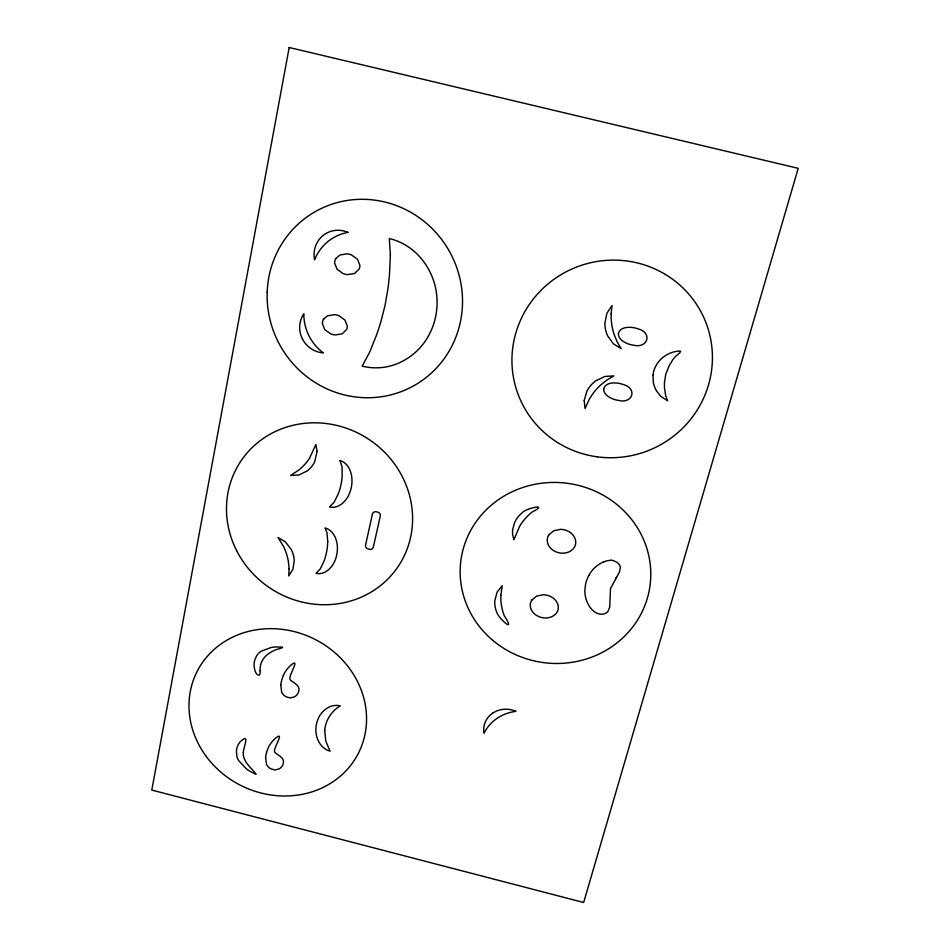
<?xml version="1.0" encoding="UTF-8"?>
<svg xmlns="http://www.w3.org/2000/svg" width="950" height="950" viewBox="0 0 950 950"><rect width="100%" height="100%" fill="white"/><g stroke="black" fill="none" stroke-linecap="round" stroke-linejoin="round"><path stroke-width="1.43" d="M265.632 757.328L266.487 764.346A8.645 7.754 25.3 0 0 267.342 765.783L268.09 766.674A10.129 9.084 25.2 0 0 270.94 768.847L274.847 769.987L279.134 768.93A10.213 9.168 25.3 0 0 283.159 763.919C285.166 758.076 278.635 755.678 275.156 752.732A3.099 2.791 25.4 0 1 274.562 751.557C273.363 747.852 285.843 729.636 274.918 738.661A49.602 44.567 23.2 0 0 272.507 741.202L270.964 743.114A29.07 26.137 24.3 0 0 268.363 747.567L268.161 748.03A41.254 37.097 23.7 0 0 265.584 757.328M280.808 684.962L281.651 692.206A8.799 8.016 26.7 0 0 282.53 693.678L283.278 694.592A10.296 9.381 26.6 0 0 286.164 696.813L290.154 697.965L294.512 696.849A10.391 9.464 26.7 0 0 298.632 691.648C300.711 685.686 294.084 683.181 290.51 680.153A3.147 2.874 26.9 0 1 289.916 678.953C288.693 675.153 301.471 656.248 290.32 665.641A50.433 46.051 24.3 0 0 287.862 668.266L286.283 670.249A29.557 27.004 25.6 0 0 283.623 674.868L283.421 675.343M588.798 575.415L586.661 580.367A40.351 37.976 0.9 0 0 585.533 584.499L584.879 589.796A31.184 29.367 1.7 0 0 586.209 599.533A31.825 29.972 1.6 0 0 588.572 604.853C591.624 610.886 599.023 616.764 605.922 613.142A7.517 7.054 3.5 0 0 607.917 611.491L609.698 607.109L610.506 588.549L619.519 571.912L620.314 567.518A7.588 7.184 1.2 0 0 619.329 564.68L617.274 562.436L613.581 560.702A11.032 10.438 1.5 0 0 611.598 560.381M615.671 578.443L616.419 577.291M340.088 460.536C349.6 463.481 352.794 474.929 351.832 483.883A36.112 34.212 36.6 0 1 349.897 492.314C347.023 500.555 339.008 509.212 329.496 506.956L334.079 502.289L338.093 494.285A68.186 64.232 39.9 0 0 340.409 487.124L341.181 483.764A68.186 64.232 39.9 0 0 342.19 476.223L342.071 467.032L339.993 460.512M603.333 562.198A17.504 16.542 1.6 0 1 611.598 560.263M588.869 575.451A30.792 29.023 1.6 0 1 603.262 562.056M280.761 684.95A41.943 38.333 24.8 0 1 283.456 675.367M289.109 568.848L288.729 575.926L292.933 569.299L294.227 560.631A27.36 25.412 33.7 0 0 291.068 549.183L285.344 541.88L278.006 537.451L283.385 546.226A56.525 52.179 35 0 1 288.349 561.284L289.109 568.848M243.342 752.341C242.428 761.686 251.714 768.004 256.12 774.25A1.758 1.568 25.8 0 1 255.598 774.191L249.779 771.21A46.467 41.883 26 0 1 246.418 768.871L238.64 760.617A18.228 16.328 26.4 0 1 236.74 755.63L236.443 750.785A20.045 17.979 26.3 0 1 237.88 745.358A19.166 17.183 26.4 0 1 240.089 741.903C250.717 731.821 243.342 747.555 243.342 752.341M611.135 313.821L611.111 316.694A62.498 60.598 -35 0 0 613.914 333.889L617.072 341.739L621.146 348.591L613.415 343.841L607.632 335.837A29.842 29.165 -33.3 0 1 604.901 323.083L606.896 313.262L612.014 305.52L611.135 313.821M390.367 255.289L389.512 274.182A281.378 258.863 60.6 0 1 387.909 288.836L385.035 305.484L380.855 321.694A282.067 259.493 61.1 0 1 376.402 335.362L369.657 352.201L362.164 366.154A59.019 57.261 57.6 0 0 378.907 367.745C400.033 366.747 419.449 353.293 429.139 334.697A69.991 67.818 59.2 0 0 437.036 299.618C436.24 277.744 424.448 256.286 405.448 245.064A59.256 57.511 60.3 0 0 389.322 238.498L390.367 255.289M500.84 595.282L500.899 600.388A57.594 54.316 7.4 0 0 504.224 615.659C516.705 634.517 498.738 618.806 496.672 612.085A27.645 26.066 11 0 1 494.808 600.673L497.123 592.123L502.241 585.687L500.84 595.282M324.722 730.431L325.779 741.143L330.089 751.153C320.257 748.553 315.139 737.604 315.946 728.044A33.499 30.448 22.2 0 1 317.751 719.803C320.922 710.873 330.469 703.344 340.242 705.886C331.645 710.921 325.375 720.421 324.722 730.431M603.689 389.025C603.606 394.286 608.986 397.48 613.32 399.119A25.246 24.664 -19.6 0 0 618.486 400.389C632.961 404.189 637.747 387.992 622.784 384.394A25.032 24.391 -12.4 0 0 617.595 383.123C612.643 382.458 604.96 383.088 603.689 389.025M618.367 333.593C618.26 338.936 623.687 342.214 628.092 343.876A25.698 25.092 -34 0 0 633.329 345.147C647.971 348.947 652.876 332.429 637.723 328.771A25.436 24.854 -25.7 0 0 632.474 327.501C627.428 326.824 619.637 327.56 618.367 333.593M327.702 541.298L327.655 543.21A67.058 62.462 35.5 0 1 326.859 550.561L326.206 553.862A67.058 62.474 35.5 0 1 324.128 560.868L320.399 568.729L316.029 573.361C325.351 575.391 333.07 566.865 335.671 558.719A35.542 33.262 32.5 0 0 337.345 550.466C338.046 541.631 334.471 530.539 325.043 527.951L327.002 532.784L327.702 541.298M317.074 451.428L314.688 461.759A28.096 26.588 40.8 0 1 307.159 470.951L299.012 474.952L290.546 475.487L298.953 469.941A58.532 55.219 44.3 0 0 309.569 458.209L315.875 444.446L317.074 451.428M584.214 400.508L585.022 408.559L589.594 398.727A60.373 58.413 -13 0 1 600.341 385.296L606.943 379.976L613.878 375.879L604.782 376.485L595.828 380.784A29.07 28.346 -12.9 0 0 586.708 391.626L584.214 400.508M653.006 375.191L653.256 381.936A28.203 27.241 -24 0 0 656.486 390.842L660.749 396.269L667.589 400.793L665.653 395.58L664.537 388.336A51.906 49.792 -24.6 0 1 664.489 382.458L665.784 374.074L669.014 366.118A51.846 49.721 -24 0 1 672.137 360.964C674.405 354.979 688.287 349.03 674.821 351.726C665.712 353.59 657.744 360.335 654.443 369.039A24.534 23.714 -23.8 0 0 653.303 373.101L653.006 375.191M512.561 530.005L512.572 534.423L513.903 539.766L519.733 526.051A58.081 55.254 5.3 0 1 532 512.109C550.299 502.811 525.041 508.404 521.954 512.976A28.073 26.861 8.5 0 0 514.567 522.619L512.561 530.005M260.134 670.653C260.858 678.87 255.467 674.464 254.79 669.75A19.546 17.86 28.4 0 1 254.113 665.309A20.461 18.691 28.3 0 1 254.944 659.502L256.464 656.141A18.656 17.029 28.4 0 1 260.894 651.332L271.094 647.508A46.847 42.655 27 0 1 275.773 646.914L282.53 647.223L281.604 648.066A24.356 22.396 30.1 0 1 280.856 648.339C269.99 650.667 259.303 658.326 260.134 670.653M289.192 47.5L151.786 790.079L583.656 902.5L798.214 168.328L289.192 47.5M372.424 514.092L365.548 545.062A3.325 3.135 27.7 0 0 368.077 548.934L369.467 549.29A3.325 3.135 27.6 0 0 373.362 547.022L380.285 516.064A3.349 3.183 28.9 0 0 377.744 512.133L376.343 511.789A3.349 3.183 29.1 0 0 372.424 514.092M335.849 258.59L335.386 259.457A8.229 7.921 64.3 0 0 334.649 263.091L337.024 269.171L342.986 273.517A16.578 15.972 65.3 0 0 347.51 274.621L354.611 273.457L359.136 269.052A8.217 7.932 64.4 0 0 359.896 265.418L357.544 259.314L351.559 254.956A16.518 15.912 63.4 0 0 347.011 253.852L339.898 255.027L335.849 258.59M323.558 319.247L323.107 320.091A8.075 7.766 54.9 0 0 322.383 323.641L324.734 329.579L330.636 333.854A16.269 15.663 55.6 0 0 335.101 334.946L342.107 333.842L346.56 329.567A8.075 7.778 54.6 0 0 347.296 326.016L344.957 320.055L339.043 315.768A16.221 15.604 53.9 0 0 334.566 314.664L327.548 315.792L323.558 319.247M548.91 534.803L548.328 535.8A10.652 10.177 6.4 0 0 547.247 539.956C547.093 544.849 550.549 549.159 554.764 551.285A16.625 15.877 5.7 0 0 562.412 553.197C567.197 553.304 572.327 551.166 574.643 546.796A10.664 10.177 5.6 0 0 575.747 542.652C575.926 537.736 572.47 533.389 568.242 531.264A16.601 15.829 6.2 0 0 560.548 529.34L553.755 530.753L548.91 534.803M531.881 600.02L531.311 600.97A10.498 9.892 9.2 0 0 530.254 605.008C530.124 609.817 533.567 614.009 537.7 616.087A16.387 15.438 8.7 0 0 545.229 617.987C549.896 618.106 554.954 616.087 557.246 611.812A10.509 9.892 8.5 0 0 558.327 607.774C558.469 602.965 555.026 598.749 550.893 596.659A16.352 15.39 9 0 0 543.317 594.759L536.631 596.089L531.881 600.02M347.854 232.394L347.831 232.406A47.108 45.505 62.6 0 0 314.569 259.813A25.412 24.427 65.2 0 1 322.941 235.612A25.412 24.427 65.2 0 1 347.902 232.394L347.854 232.394M267.176 292.351A100.047 96.864 59.3 0 0 410.78 387.374A100.047 96.864 59.3 0 0 416.504 215.84A100.047 96.864 59.3 0 0 267.176 292.351M492.575 713.212A23.061 21.137 12.3 0 0 484.037 733.234A42.964 39.199 11.2 0 1 515.992 711.336A23.061 21.137 12.3 0 0 492.575 713.212M236.621 550.62A94.668 89.276 33.6 0 0 397.575 567.364A94.668 89.276 33.6 0 0 324.413 423.32A94.668 89.276 33.6 0 0 236.621 550.62M205.627 755.606A90.428 81.914 26.5 0 0 358.673 752.721A90.428 81.914 26.5 0 0 268.993 628.674A90.428 81.914 26.5 0 0 205.627 755.606M597.028 456.796A100.534 98.515 -22.3 0 0 705.577 321.718A100.534 98.515 -22.3 0 0 533.947 298.241A100.534 98.515 -22.3 0 0 597.028 456.796M492.848 640.395A95.404 90.452 7.4 0 0 649.016 591.541A95.404 90.452 7.4 0 0 524.554 486.923A95.404 90.452 7.4 0 0 492.848 640.395M302.337 338.758A24.854 23.869 54.2 0 0 323.332 352.866A46.586 44.971 56.2 0 1 303.858 313.809A24.854 23.869 54.2 0 0 302.337 338.758"/></g></svg>
